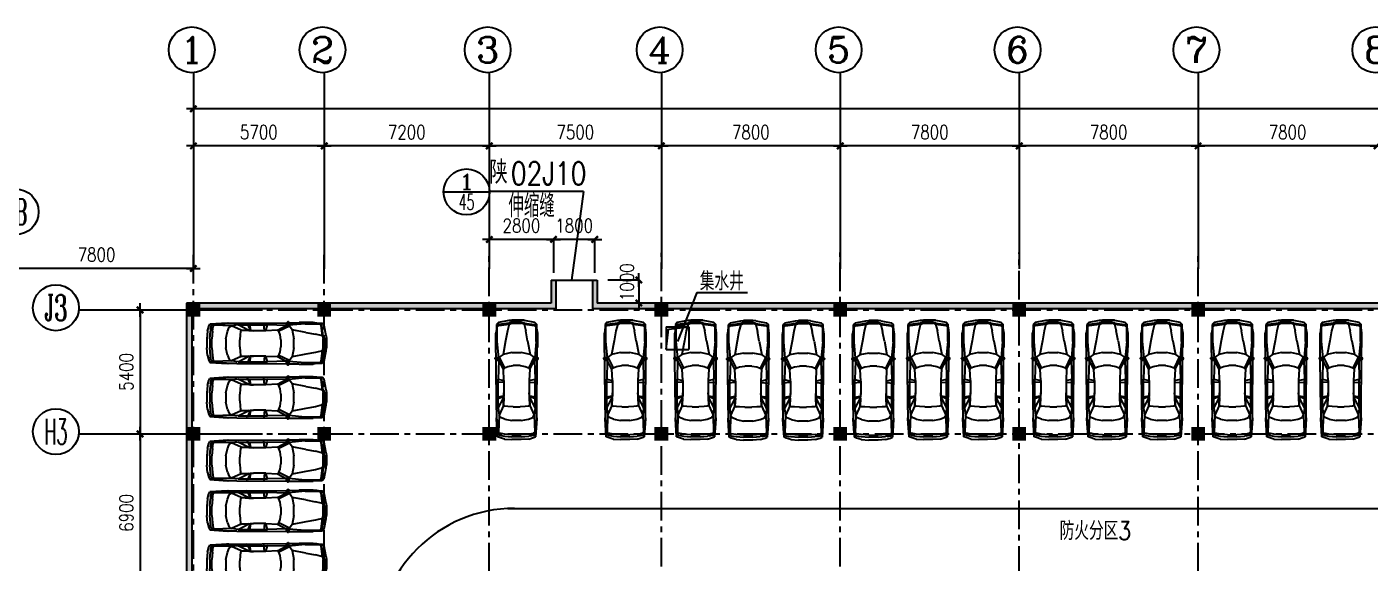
# Model space of a CAD drawing. Extents: x -542930 to 249594, y -301235 to 84515.
# Drawn here: x -77334 to -18773, y -128694 to -105322 of the extents above; entities that cross this region are included whole.
import ezdxf
from ezdxf.enums import TextEntityAlignment as Align

# ---------------------------------------------------------------- set-up
doc = ezdxf.new("R2010")
doc.units = 0
doc.header["$LTSCALE"] = 1000
doc.header["$MEASUREMENT"] = 0
doc.linetypes.add('CENTER', pattern=[2, 1.25, -0.25, 0.25, -0.25])
doc.layers.get('0').update_dxf_attribs({"linetype": 'CONTINUOUS'})
doc.layers.get('DEFPOINTS').update_dxf_attribs({"linetype": 'CONTINUOUS'})
for name, color, linetype in [('A-CH-TEXT', 2, 'CONTINUOUS'), ('A-COLUMN', 5, 'CONTINUOUS'), ('A-FURN', 251, 'CONTINUOUS'), ('A-GRID', 1, 'CENTER'), ('A-STAIR', 3, 'CONTINUOUS'), ('AXIS', 3, 'CONTINUOUS'), ('AXIS_TEXT', 7, 'CONTINUOUS'), ('PUB_DIM', 3, 'CONTINUOUS'), ('PUB_TITLE', 4, 'CONTINUOUS'), ('WALL', 255, 'CONTINUOUS'), ('中文', 2, 'CONTINUOUS')]:
    doc.layers.add(name, color=color, linetype=linetype)
doc.styles.add('_HZTXT', font='txt.shx', dxfattribs={"width": 0.8, "bigfont": 'hztxt.shx'})
doc.styles.add('COMP', font='complex', dxfattribs={"bigfont": 'hztxt'})
doc.styles.add('COMPLEX', font='COMPLEX')
doc.styles.add('DIM_FONT', font='SIMPLEX.shx', dxfattribs={"width": 0.8})
doc.styles.add('HZXY', font='romans.shx', dxfattribs={"width": 0.8, "bigfont": 'hztxt.shx'})
doc.dimstyles.new('AXIS200', dxfattribs={"dimscale": 2, "dimtxt": 300, "dimasz": 1, "dimexe": 250, "dimexo": 300, "dimgap": 150, "dimtad": 1, "dimdec": 0, "dimdsep": 46, "dimtxsty": 'DIM_FONT', "dimblk": '_DIMX', "dimblk1": '_DIMX', "dimblk2": '_DIMX', "dimsah": 1, "dimcen": 5, "dimse1": 1, "dimse2": 1, "dimclrt": 7, "dimadec": 0, "dimazin": 0, "dimtfac": 1, "dimtdec": 0, "dimtix": 1, "dimtmove": 2, "dimatfit": 3, "dimldrblk": '_DIMX', "dimfxl": 1, "dimarcsym": 0})

# ---------------------------------------------------------------- blocks, each defined once
blk = doc.blocks.new('_AXISO')
blk.add_circle((0, 0), 0.5)
at = {"layer": 'AXIS_TEXT', "style": 'COMPLEX', "width": 1.041667}
blk.add_attdef('A', text='', height=0.56, dxfattribs=at).set_placement((-0.25, -0.28), (0.25, -0.28), align=Align.FIT)
blk = doc.blocks.new('_DIMX')
blk.add_line((-150, 0), (150, 0))
at = {"const_width": 50}
blk.add_lwpolyline([(-70, -70), (70, 70)], dxfattribs=at)
blk = doc.blocks.new('*D405')
at = {"layer": 'DEFPOINTS', "color": 0, "transparency": 16777216}
for p in [(-49673, -110510), (-49673, -114910), (-41873, -114910)]:
    blk.add_point(p, dxfattribs=at)
at = {"layer": 'PUB_DIM', "color": 0, "lineweight": -2, "transparency": 16777216}
blk.add_line((-41875, -110510), (-49671, -110510), dxfattribs=at)
at = {"layer": 'PUB_DIM', "color": 0, "lineweight": -2, "transparency": 16777216, "xscale": 2, "yscale": 2, "zscale": 2, "rotation": 180}
blk.add_blockref('_DIMX', (-49673, -110510), dxfattribs=at)
at = {"layer": 'PUB_DIM', "color": 0, "lineweight": -2, "transparency": 16777216, "xscale": 2, "yscale": 2, "zscale": 2}
blk.add_blockref('_DIMX', (-41873, -110510), dxfattribs=at)
at = {"layer": 'PUB_DIM', "color": 7, "transparency": 16777216, "insert": (-45773, -109910), "char_height": 600, "attachment_point": 5, "style": 'DIM_FONT'}
blk.add_mtext('7800', dxfattribs=at)
blk = doc.blocks.new('*D406')
at = {"layer": 'DEFPOINTS', "color": 0, "transparency": 16777216}
for p in [(-70073, -107895), (226927, -107895), (-70073, -108895)]:
    blk.add_point(p, dxfattribs=at)
at = {"layer": 'PUB_DIM', "color": 0, "lineweight": -2, "transparency": 16777216}
blk.add_line((226925, -108895), (-70071, -108895), dxfattribs=at)
at = {"layer": 'PUB_DIM', "color": 0, "lineweight": -2, "transparency": 16777216, "xscale": 2, "yscale": 2, "zscale": 2, "rotation": 180}
blk.add_blockref('_DIMX', (-70073, -108895), dxfattribs=at)
at = {"layer": 'PUB_DIM', "color": 0, "lineweight": -2, "transparency": 16777216, "xscale": 2, "yscale": 2, "zscale": 2}
blk.add_blockref('_DIMX', (226927, -108895), dxfattribs=at)
at = {"layer": 'PUB_DIM', "color": 7, "transparency": 16777216, "insert": (70165, -108187), "char_height": 600, "attachment_point": 5, "style": 'DIM_FONT'}
blk.add_mtext('297000', dxfattribs=at)
blk = doc.blocks.new('*D330')
at = {"layer": 'DEFPOINTS', "color": 0, "transparency": 16777216}
for p in [(-77876, -115854), (-77876, -116854), (-70073, -116854)]:
    blk.add_point(p, dxfattribs=at)
at = {"layer": 'PUB_DIM', "color": 0, "lineweight": -2, "transparency": 16777216}
blk.add_line((-70075, -115854), (-77874, -115854), dxfattribs=at)
at = {"layer": 'PUB_DIM', "color": 0, "lineweight": -2, "transparency": 16777216, "xscale": 2, "yscale": 2, "zscale": 2, "rotation": 180}
blk.add_blockref('_DIMX', (-77876, -115854), dxfattribs=at)
at = {"layer": 'PUB_DIM', "color": 0, "lineweight": -2, "transparency": 16777216, "xscale": 2, "yscale": 2, "zscale": 2}
blk.add_blockref('_DIMX', (-70073, -115854), dxfattribs=at)
at = {"layer": 'PUB_DIM', "color": 7, "transparency": 16777216, "insert": (-74296, -115247), "char_height": 600, "attachment_point": 5, "style": 'DIM_FONT'}
blk.add_mtext('7800', dxfattribs=at)
blk = doc.blocks.new('*D332')
at = {"layer": 'DEFPOINTS', "color": 0, "transparency": 16777216}
for p in [(-49655, -116357), (-50655, -117357), (-49655, -117357)]:
    blk.add_point(p, dxfattribs=at)
at = {"layer": 'PUB_DIM', "color": 0, "lineweight": -2, "transparency": 16777216}
blk.add_line((-50655, -116359), (-50655, -117355), dxfattribs=at)
at = {"layer": 'PUB_DIM', "color": 0, "lineweight": -2, "transparency": 16777216, "xscale": 2, "yscale": 2, "zscale": 2}
for p, rotation in [((-50655, -116357), 90), ((-50655, -117357), 270)]:
    blk.add_blockref('_DIMX', p, dxfattribs=dict(at, rotation=rotation))
at = {"layer": 'PUB_DIM', "color": 7, "transparency": 16777216, "insert": (-51169, -116452), "char_height": 600, "attachment_point": 5, "rotation": 90, "style": 'DIM_FONT'}
blk.add_mtext('1000', dxfattribs=at)
blk = doc.blocks.new('*D370')
at = {"layer": 'DEFPOINTS', "color": 0, "transparency": 16777216}
for p in [(-67998, -123054), (-72398, -129954), (-67998, -129954)]:
    blk.add_point(p, dxfattribs=at)
at = {"layer": 'PUB_DIM', "color": 0, "lineweight": -2, "transparency": 16777216}
blk.add_line((-72398, -123056), (-72398, -129952), dxfattribs=at)
at = {"layer": 'PUB_DIM', "color": 0, "lineweight": -2, "transparency": 16777216, "xscale": 2, "yscale": 2, "zscale": 2}
for p, rotation in [((-72398, -123054), 90), ((-72398, -129954), 270)]:
    blk.add_blockref('_DIMX', p, dxfattribs=dict(at, rotation=rotation))
at = {"layer": 'PUB_DIM', "color": 7, "transparency": 16777216, "insert": (-72998, -126504), "char_height": 600, "attachment_point": 5, "rotation": 90, "style": 'DIM_FONT'}
blk.add_mtext('6900', dxfattribs=at)
blk = doc.blocks.new('*D371')
at = {"layer": 'DEFPOINTS', "color": 0, "transparency": 16777216}
for p in [(-67998, -117659), (-72398, -123059), (-67998, -123059)]:
    blk.add_point(p, dxfattribs=at)
at = {"layer": 'PUB_DIM', "color": 0, "lineweight": -2, "transparency": 16777216}
blk.add_line((-72398, -117661), (-72398, -123057), dxfattribs=at)
at = {"layer": 'PUB_DIM', "color": 0, "lineweight": -2, "transparency": 16777216, "xscale": 2, "yscale": 2, "zscale": 2}
for p, rotation in [((-72398, -117659), 90), ((-72398, -123059), 270)]:
    blk.add_blockref('_DIMX', p, dxfattribs=dict(at, rotation=rotation))
at = {"layer": 'PUB_DIM', "color": 7, "transparency": 16777216, "insert": (-72998, -120359), "char_height": 600, "attachment_point": 5, "rotation": 90, "style": 'DIM_FONT'}
blk.add_mtext('5400', dxfattribs=at)
blk = doc.blocks.new('M_F27')
for p, q in [((-2489, 522), (-2426, 736)), ((-2426, 736), (-2389, 824)), ((-2389, 824), (-1610, 874)), ((-2389, 824), (-1560, 874)), ((-2264, 812), (-2389, 824)), ((-2326, 736), (-2364, 522)), ((-2326, 736), (-2351, 596)), ((-2351, 594), (-2351, 596)), ((-2326, 736), (-2288, 811)), ((-2200, 786), (-2288, 811)), ((-2276, 522), (-2238, 736)), ((-2200, 786), (-2238, 736)), ((-1560, 874), (-2212, 815)), ((-2208, 815), (-2211, 814)), ((-1660, 862), (-2208, 815)), ((-1446, 761), (-2200, 786)), ((-1560, 874), (-1660, 862)), ((-1622, 510), (-1547, 698)), ((-1617, 869), (-1620, 866)), ((-1208, 874), (-1610, 874)), ((-1547, 698), (-1446, 761)), ((-1145, 799), (-1446, 761)), ((-1019, 572), (-1446, 761)), ((-1208, 874), (980, 889)), ((-1145, 799), (-682, 557)), ((-1145, 799), (124, 799)), ((-743, 849), (-793, 874)), ((-730, 799), (-743, 849)), ((-630, 555), (-730, 799)), ((-642, 799), (-605, 554)), ((-2, 547), (-27, 877)), ((124, 799), (61, 547)), ((941, 773), (124, 799)), ((564, 572), (941, 773)), ((1079, 748), (614, 522)), ((941, 773), (941, 874)), ((983, 777), (941, 773)), ((941, 773), (987, 765)), ((980, 902), (995, 790)), ((980, 790), (980, 898)), ((995, 790), (980, 790)), ((980, 790), (992, 746)), ((984, 905), (1020, 939)), ((992, 746), (1021, 747)), ((995, 790), (1022, 746)), ((1022, 748), (995, 790)), ((1021, 747), (1022, 748)), ((1053, 768), (1022, 746)), ((1036, 935), (1062, 857)), ((1036, 756), (1079, 748)), ((1051, 889), (1497, 893)), ((1057, 776), (1062, 857)), ((1770, 849), (1058, 784)), ((1204, 585), (1079, 748)), ((1506, 899), (2121, 899)), ((2461, 849), (1770, 849)), ((2272, 876), (2121, 899)), ((2272, 876), (2272, 874)), ((2437, 851), (2272, 876)), ((2511, 874), (2287, 874)), ((2398, 849), (2461, 773)), ((2437, 850), (2433, 851)), ((2498, 773), (2436, 849)), ((2511, 874), (2450, 850)), ((2461, 773), (2523, 321)), ((2561, 321), (2498, 773)), ((2599, 773), (2511, 874)), ((2599, 773), (2687, 321)), ((-2489, 522), (-2514, 196)), ((-2514, -206), (-2514, 196)), ((-2364, 522), (-2389, 196)), ((-2389, -206), (-2389, 196)), ((-2301, 196), (-2276, 522)), ((-2301, 196), (-2301, -206)), ((-1622, 510), (-1685, 196)), ((-1685, -206), (-1685, 196)), ((-1082, 145), (-1070, 371)), ((-1082, 145), (-1082, -156)), ((-1070, 371), (-1057, 510)), ((-1019, 572), (-1057, 510)), ((-680, 556), (-1019, 572)), ((-1019, 572), (-479, 547)), ((-680, 556), (-630, 555)), ((-605, 554), (-630, 555)), ((-479, 547), (-605, 554)), ((61, 547), (-479, 547)), ((61, 547), (564, 572)), ((564, 572), (614, 522)), ((614, 522), (677, 371)), ((677, 371), (714, 145)), ((714, -156), (714, 145)), ((1795, 472), (1204, 585)), ((1280, 196), (1204, 585)), ((1280, 196), (1280, -206)), ((2222, 397), (1795, 472)), ((2523, 321), (2222, 397)), ((2523, 321), (2586, 321)), ((2523, 321), (2561, 196)), ((2580, 196), (2542, 321)), ((2561, 196), (2561, -206)), ((2611, 196), (2574, 321)), ((2580, 321), (2618, 196)), ((2580, 196), (2580, -206)), ((2611, 196), (2611, -206)), ((2618, -206), (2618, 196)), ((2687, 321), (2699, 196)), ((2699, -206), (2699, 196)), ((-2489, -533), (-2514, -206)), ((-2489, -533), (-2426, -747)), ((-2389, -206), (-2364, -533)), ((-2326, -747), (-2364, -533)), ((-2276, -533), (-2301, -206)), ((-2276, -533), (-2238, -747)), ((-1685, -206), (-1622, -520)), ((-1622, -520), (-1547, -709)), ((-1019, -583), (-1446, -772)), ((-682, -568), (-1145, -809)), ((-1070, -382), (-1082, -156)), ((-1057, -520), (-1070, -382)), ((-1019, -583), (-1057, -520)), ((-479, -558), (-1019, -583)), ((-1019, -583), (-680, -567)), ((-730, -809), (-630, -566)), ((-680, -567), (-682, -568)), ((-680, -567), (-630, -566)), ((-605, -565), (-642, -809)), ((-630, -566), (-605, -565)), ((-605, -565), (-479, -558)), ((61, -558), (-479, -558)), ((-2, -558), (-27, -884)), ((61, -558), (124, -809)), ((564, -583), (61, -558)), ((614, -533), (564, -583)), ((564, -583), (941, -784)), ((677, -382), (614, -533)), ((1079, -759), (614, -533)), ((714, -156), (677, -382)), ((1204, -596), (1280, -206)), ((1795, -483), (1204, -596)), ((1795, -483), (2222, -407)), ((2523, -332), (2222, -407)), ((2523, -332), (2461, -784)), ((2561, -332), (2498, -784)), ((2523, -332), (2561, -206)), ((2586, -332), (2523, -332)), ((2580, -206), (2542, -332)), ((2618, -6), (2561, -6)), ((2574, -332), (2611, -206)), ((2618, -206), (2580, -332)), ((2687, -332), (2599, -784)), ((2687, -332), (2699, -206)), ((-2426, -747), (-2389, -835)), ((-2389, -835), (-2264, -823)), ((-1560, -885), (-2389, -835)), ((-1610, -885), (-2389, -835)), ((-2351, -607), (-2351, -605)), ((-2351, -607), (-2326, -747)), ((-2326, -747), (-2288, -822)), ((-2288, -822), (-2200, -797)), ((-2200, -797), (-2238, -747)), ((-2212, -826), (-1560, -885)), ((-2208, -826), (-2211, -825)), ((-1660, -872), (-2208, -826)), ((-1446, -772), (-2200, -797)), ((-1560, -885), (-1660, -872)), ((-1621, -877), (-1617, -880)), ((-1610, -885), (-1208, -885)), ((-1547, -709), (-1446, -772)), ((-1145, -809), (-1446, -772)), ((-1208, -885), (980, -900)), ((-1145, -809), (124, -809)), ((-743, -860), (-793, -885)), ((-743, -860), (-730, -809)), ((941, -784), (124, -809)), ((987, -776), (941, -784)), ((983, -788), (941, -784)), ((941, -885), (941, -784)), ((992, -757), (980, -800)), ((995, -800), (980, -800)), ((995, -800), (980, -913)), ((980, -909), (980, -800)), ((984, -916), (1020, -950)), ((992, -757), (1021, -758)), ((995, -800), (1022, -757)), ((1022, -758), (995, -800)), ((1021, -758), (1022, -758)), ((1022, -757), (1053, -779)), ((1036, -767), (1079, -759)), ((1036, -946), (1062, -867)), ((1051, -901), (1497, -904)), ((1057, -787), (1062, -867)), ((1770, -860), (1058, -795)), ((1204, -596), (1079, -759)), ((2121, -910), (1506, -910)), ((1770, -860), (2461, -860)), ((2121, -910), (2272, -887)), ((2270, -887), (2121, -910)), ((2437, -861), (2272, -887)), ((2272, -885), (2272, -887)), ((2285, -885), (2511, -885)), ((2398, -860), (2461, -784)), ((2436, -860), (2498, -784)), ((2437, -861), (2436, -860)), ((2450, -861), (2511, -885)), ((2599, -784), (2511, -885))]:
    blk.add_line(p, q)
for centre, start, end in [((990, 898), 132.96497, 179.74535), ((1027, 932), 18.15727, 132.96497), ((1047, 776), 305.15418, 356.86364), ((990, -909), 180.25465, 227.03503), ((1027, -942), 227.03503, 341.84273), ((1047, -787), 3.17983, 54.84582)]:
    blk.add_arc(centre, 10, start, end)
at = {"width": 0.8, "flags": 9}
for tag in ['XSIZE', 'YSIZE']:
    blk.add_attdef(tag, (0, 0), '', height=0.5, dxfattribs=at)
blk = doc.blocks.new('_FZH')
blk.add_solid([(-0.5, -0.5), (0.5, -0.5), (-0.5, 0.5), (0.5, 0.5)])
blk = doc.blocks.new('*D379')
at = {"layer": 'DEFPOINTS', "color": 0, "transparency": 16777216}
for p in [(-57173, -114585), (-57173, -115585), (-54373, -115585)]:
    blk.add_point(p, dxfattribs=at)
at = {"layer": 'PUB_DIM', "color": 0, "lineweight": -2, "transparency": 16777216}
blk.add_line((-54375, -114585), (-57171, -114585), dxfattribs=at)
at = {"layer": 'PUB_DIM', "color": 0, "lineweight": -2, "transparency": 16777216, "xscale": 2, "yscale": 2, "zscale": 2, "rotation": 180}
blk.add_blockref('_DIMX', (-57173, -114585), dxfattribs=at)
at = {"layer": 'PUB_DIM', "color": 0, "lineweight": -2, "transparency": 16777216, "xscale": 2, "yscale": 2, "zscale": 2}
blk.add_blockref('_DIMX', (-54373, -114585), dxfattribs=at)
at = {"layer": 'PUB_DIM', "color": 7, "transparency": 16777216, "insert": (-55773, -113985), "char_height": 600, "attachment_point": 5, "style": 'DIM_FONT'}
blk.add_mtext('2800', dxfattribs=at)
blk = doc.blocks.new('*D380')
at = {"layer": 'DEFPOINTS', "color": 0, "transparency": 16777216}
for p in [(-57173, -110510), (-57173, -114910), (-49673, -114910)]:
    blk.add_point(p, dxfattribs=at)
at = {"layer": 'PUB_DIM', "color": 0, "lineweight": -2, "transparency": 16777216}
blk.add_line((-49675, -110510), (-57171, -110510), dxfattribs=at)
at = {"layer": 'PUB_DIM', "color": 0, "lineweight": -2, "transparency": 16777216, "xscale": 2, "yscale": 2, "zscale": 2, "rotation": 180}
blk.add_blockref('_DIMX', (-57173, -110510), dxfattribs=at)
at = {"layer": 'PUB_DIM', "color": 0, "lineweight": -2, "transparency": 16777216, "xscale": 2, "yscale": 2, "zscale": 2}
blk.add_blockref('_DIMX', (-49673, -110510), dxfattribs=at)
at = {"layer": 'PUB_DIM', "color": 7, "transparency": 16777216, "insert": (-53423, -109910), "char_height": 600, "attachment_point": 5, "style": 'DIM_FONT'}
blk.add_mtext('7500', dxfattribs=at)
blk = doc.blocks.new('*D381')
at = {"layer": 'DEFPOINTS', "color": 0, "transparency": 16777216}
for p in [(-64373, -110510), (-64373, -114910), (-57173, -114910)]:
    blk.add_point(p, dxfattribs=at)
at = {"layer": 'PUB_DIM', "color": 0, "lineweight": -2, "transparency": 16777216}
blk.add_line((-57175, -110510), (-64371, -110510), dxfattribs=at)
at = {"layer": 'PUB_DIM', "color": 0, "lineweight": -2, "transparency": 16777216, "xscale": 2, "yscale": 2, "zscale": 2, "rotation": 180}
blk.add_blockref('_DIMX', (-64373, -110510), dxfattribs=at)
at = {"layer": 'PUB_DIM', "color": 0, "lineweight": -2, "transparency": 16777216, "xscale": 2, "yscale": 2, "zscale": 2}
blk.add_blockref('_DIMX', (-57173, -110510), dxfattribs=at)
at = {"layer": 'PUB_DIM', "color": 7, "transparency": 16777216, "insert": (-60773, -109910), "char_height": 600, "attachment_point": 5, "style": 'DIM_FONT'}
blk.add_mtext('7200', dxfattribs=at)
blk = doc.blocks.new('*D382')
at = {"layer": 'DEFPOINTS', "color": 0, "transparency": 16777216}
for p in [(-70073, -110510), (-70073, -114910), (-64373, -114910)]:
    blk.add_point(p, dxfattribs=at)
at = {"layer": 'PUB_DIM', "color": 0, "lineweight": -2, "transparency": 16777216}
blk.add_line((-64375, -110510), (-70071, -110510), dxfattribs=at)
at = {"layer": 'PUB_DIM', "color": 0, "lineweight": -2, "transparency": 16777216, "xscale": 2, "yscale": 2, "zscale": 2, "rotation": 180}
blk.add_blockref('_DIMX', (-70073, -110510), dxfattribs=at)
at = {"layer": 'PUB_DIM', "color": 0, "lineweight": -2, "transparency": 16777216, "xscale": 2, "yscale": 2, "zscale": 2}
blk.add_blockref('_DIMX', (-64373, -110510), dxfattribs=at)
at = {"layer": 'PUB_DIM', "color": 7, "transparency": 16777216, "insert": (-67223, -109910), "char_height": 600, "attachment_point": 5, "style": 'DIM_FONT'}
blk.add_mtext('5700', dxfattribs=at)
blk = doc.blocks.new('*D383')
at = {"layer": 'DEFPOINTS', "color": 0, "transparency": 16777216}
for p in [(-54373, -114585), (-54373, -115585), (-52573, -115585)]:
    blk.add_point(p, dxfattribs=at)
at = {"layer": 'PUB_DIM', "color": 0, "lineweight": -2, "transparency": 16777216}
blk.add_line((-52575, -114585), (-54371, -114585), dxfattribs=at)
at = {"layer": 'PUB_DIM', "color": 0, "lineweight": -2, "transparency": 16777216, "xscale": 2, "yscale": 2, "zscale": 2, "rotation": 180}
blk.add_blockref('_DIMX', (-54373, -114585), dxfattribs=at)
at = {"layer": 'PUB_DIM', "color": 0, "lineweight": -2, "transparency": 16777216, "xscale": 2, "yscale": 2, "zscale": 2}
blk.add_blockref('_DIMX', (-52573, -114585), dxfattribs=at)
at = {"layer": 'PUB_DIM', "color": 7, "transparency": 16777216, "insert": (-53473, -113983), "char_height": 600, "attachment_point": 5, "style": 'DIM_FONT'}
blk.add_mtext('1800', dxfattribs=at)
blk = doc.blocks.new('*D423')
at = {"layer": 'DEFPOINTS', "color": 0, "transparency": 16777216}
for p in [(-34073, -110510), (-34073, -114910), (-26273, -114910)]:
    blk.add_point(p, dxfattribs=at)
at = {"layer": 'PUB_DIM', "color": 0, "lineweight": -2, "transparency": 16777216}
blk.add_line((-26275, -110510), (-34071, -110510), dxfattribs=at)
at = {"layer": 'PUB_DIM', "color": 0, "lineweight": -2, "transparency": 16777216, "xscale": 2, "yscale": 2, "zscale": 2, "rotation": 180}
blk.add_blockref('_DIMX', (-34073, -110510), dxfattribs=at)
at = {"layer": 'PUB_DIM', "color": 0, "lineweight": -2, "transparency": 16777216, "xscale": 2, "yscale": 2, "zscale": 2}
blk.add_blockref('_DIMX', (-26273, -110510), dxfattribs=at)
at = {"layer": 'PUB_DIM', "color": 7, "transparency": 16777216, "insert": (-30173, -109910), "char_height": 600, "attachment_point": 5, "style": 'DIM_FONT'}
blk.add_mtext('7800', dxfattribs=at)
blk = doc.blocks.new('*D424')
at = {"layer": 'DEFPOINTS', "color": 0, "transparency": 16777216}
for p in [(-41873, -110510), (-41873, -114910), (-34073, -114910)]:
    blk.add_point(p, dxfattribs=at)
at = {"layer": 'PUB_DIM', "color": 0, "lineweight": -2, "transparency": 16777216}
blk.add_line((-34075, -110510), (-41871, -110510), dxfattribs=at)
at = {"layer": 'PUB_DIM', "color": 0, "lineweight": -2, "transparency": 16777216, "xscale": 2, "yscale": 2, "zscale": 2, "rotation": 180}
blk.add_blockref('_DIMX', (-41873, -110510), dxfattribs=at)
at = {"layer": 'PUB_DIM', "color": 0, "lineweight": -2, "transparency": 16777216, "xscale": 2, "yscale": 2, "zscale": 2}
blk.add_blockref('_DIMX', (-34073, -110510), dxfattribs=at)
at = {"layer": 'PUB_DIM', "color": 7, "transparency": 16777216, "insert": (-37973, -109910), "char_height": 600, "attachment_point": 5, "style": 'DIM_FONT'}
blk.add_mtext('7800', dxfattribs=at)
blk = doc.blocks.new('*D425')
at = {"layer": 'DEFPOINTS', "color": 0, "transparency": 16777216}
for p in [(-26273, -110510), (-26273, -114910), (-18473, -114910)]:
    blk.add_point(p, dxfattribs=at)
at = {"layer": 'PUB_DIM', "color": 0, "lineweight": -2, "transparency": 16777216}
blk.add_line((-18475, -110510), (-26271, -110510), dxfattribs=at)
at = {"layer": 'PUB_DIM', "color": 0, "lineweight": -2, "transparency": 16777216, "xscale": 2, "yscale": 2, "zscale": 2, "rotation": 180}
blk.add_blockref('_DIMX', (-26273, -110510), dxfattribs=at)
at = {"layer": 'PUB_DIM', "color": 0, "lineweight": -2, "transparency": 16777216, "xscale": 2, "yscale": 2, "zscale": 2}
blk.add_blockref('_DIMX', (-18473, -110510), dxfattribs=at)
at = {"layer": 'PUB_DIM', "color": 7, "transparency": 16777216, "insert": (-22373, -109910), "char_height": 600, "attachment_point": 5, "style": 'DIM_FONT'}
blk.add_mtext('7800', dxfattribs=at)

msp = doc.modelspace()

# ---------------------------------------------------------------- hatches: boundary and pattern name
at = {"layer": 'PUB_DIM'}
h = msp.add_hatch(color=256, dxfattribs=at)
h.paths.add_polyline_path([(-70072.705, -117358.951), (-70072.705, -117608.951), (-64372.705, -117608.951), (-64372.705, -117358.951)])
h.paths.add_polyline_path([(-64372.705, -117358.951), (-64372.705, -117608.951), (-57172.705, -117608.951), (-57172.705, -117358.951)])
h.paths.add_polyline_path([(-54272.705, -117608.951), (-54272.705, -116358.951), (-54472.705, -116358.951), (-54472.705, -117358.951), (-57172.705, -117358.951), (-57172.705, -117608.951)])
h = msp.add_hatch(color=256, dxfattribs=at)
h.paths.add_polyline_path([(-52472.705, -116358.951), (-52672.705, -116358.951), (-52672.705, -117608.951), (-49672.705, -117608.951), (-49672.705, -117358.951), (-52472.705, -117358.951)])
h.paths.add_polyline_path([(-49672.705, -117358.951), (-49672.705, -117608.951), (-48409.571, -117608.951), (-48310.826, -117358.951)])
h.paths.add_polyline_path([(-48310.826, -117358.951), (-48409.571, -117608.951), (-41872.705, -117608.951), (-41872.705, -117358.951)])
h.paths.add_polyline_path([(-34072.705, -117608.951), (-34072.705, -117358.951), (-41872.705, -117358.951), (-41872.705, -117608.951)])
h = msp.add_hatch(color=256, dxfattribs=at)
h.paths.add_polyline_path([(-70122.705, -129958.951), (-70372.705, -129958.951), (-70372.705, -134558.339), (-70122.705, -134253.428)])
h.paths.add_polyline_path([(-70122.705, -123058.951), (-70372.705, -123058.951), (-70372.705, -129958.951), (-70122.705, -129958.951)])
h.paths.add_polyline_path([(-70122.705, -117658.951), (-70372.705, -117658.951), (-70372.705, -123058.951), (-70122.705, -123058.951)])
h = msp.add_hatch(color=256, dxfattribs=at)
h.paths.add_polyline_path([(-34072.705, -117358.951), (-34072.705, -117658.951), (-26272.705, -117658.951), (-26272.705, -117358.951)])
h.paths.add_polyline_path([(-18472.705, -117608.951), (-18472.705, -117358.951), (-26272.705, -117358.951), (-26272.705, -117658.951), (-26147.513, -117658.951), (-26147.513, -117608.951)])
h.paths.add_polyline_path([(-11204.102, -117608.951), (-11098.352, -117358.951), (-18472.705, -117358.951), (-18472.705, -117608.951)])

# ---------------------------------------------------------------- linework, layer by layer
for p, q in [((-59163.921, -112516.376), (-57163.921, -112516.376)), ((-54376.706, -114585.319), (-54376.706, -116046.535)), ((-52580.706, -114581.319), (-52580.706, -116042.535)), ((-50655.328, -116358.951), (-52012.289, -116358.951))]:
    msp.add_line(p, q)
msp.add_circle((-58163.921, -112516.376), 1000)
at = {"layer": 'A-GRID'}
for p, q in [((-70072.705, -164508.456), (-70072.705, -115170.663)), ((-64372.705, -164508.456), (-64372.705, -115170.663)), ((-57172.705, -159058.951), (-57172.705, -115168.301)), ((-49672.705, -158841.59), (-49672.705, -115168.301)), ((-41872.705, -158841.59), (-41872.705, -115155.526)), ((-34072.705, -159208.708), (-34072.705, -115155.526)), ((-26272.705, -159058.951), (-26272.705, -115162.412)), ((-70372.705, -117658.951), (229916.059, -117658.951)), ((-70372.705, -123058.951), (229916.059, -123058.951))]:
    msp.add_line(p, q, dxfattribs=at)
at = {"layer": 'A-STAIR'}
msp.add_line((-56370.682, -126309.09), (212301.177, -126308.938), dxfattribs=at)
msp.add_arc((-56071.714, -132309.09), 6000, 90, 180, dxfattribs=at)
at = {"layer": 'AXIS'}
for p, q in [((-70072.705, -107319.699), (-70072.705, -115862.44)), ((-75058.019, -117658.951), (-67058.019, -117658.951)), ((-75058.019, -123058.951), (-67058.019, -123058.951))]:
    msp.add_line(p, q, dxfattribs=at)
at = {"layer": 'PUB_DIM'}
for p, q in [((-64372.705, -107319.699), (-64372.705, -115862.44)), ((-57172.705, -107319.699), (-57172.705, -115862.44)), ((-49672.705, -107319.699), (-49672.705, -115862.44)), ((-41872.705, -107319.699), (-41872.705, -115862.44)), ((-34072.705, -107319.699), (-34072.705, -115862.44)), ((-26272.705, -107319.699), (-26272.705, -115862.44)), ((-53065.883, -112489.983), (-57167.427, -112489.983)), ((-53065.883, -112489.983), (-53586.092, -116358.951))]:
    msp.add_line(p, q, dxfattribs=at)
at = {"layer": 'PUB_TITLE'}
for p, q in [((-48129.112, -116898.893), (-48973.459, -119036.586)), ((-48129.112, -116898.893), (-45916.709, -116898.893)), ((-49469.92, -118390.492), (-48469.92, -118390.492)), ((-49469.92, -118390.492), (-49469.92, -119390.492)), ((-49469.92, -119390.492), (-49362.515, -118496.716)), ((-49362.515, -118496.716), (-48469.92, -118390.492)), ((-48469.92, -118390.492), (-48469.92, -119390.492)), ((-49469.92, -119390.492), (-48469.92, -119390.492))]:
    msp.add_line(p, q, dxfattribs=at)
at = {"layer": 'WALL', "color": 54}
for p, q in [((-54472.705, -116358.951), (-54472.705, -117358.951)), ((-54472.705, -116358.951), (-52472.705, -116358.951)), ((-54272.705, -116358.951), (-54272.705, -117608.951)), ((-52672.705, -116358.951), (-52672.705, -117608.951)), ((-52472.705, -116358.951), (-52472.705, -117358.951)), ((-70372.705, -117358.951), (-70372.705, -135408.951)), ((-54472.705, -117358.951), (-70372.705, -117358.951)), ((-54272.705, -117608.951), (-70122.705, -117608.951)), ((-70122.705, -135658.951), (-70122.705, -117608.951)), ((-26397.513, -117608.951), (-52672.705, -117608.951)), ((7844.701, -117358.951), (-52472.705, -117358.951)), ((8044.701, -117608.951), (-26147.513, -117608.951)), ((-26397.513, -123058.951), (-26147.513, -123058.951))]:
    msp.add_line(p, q, dxfattribs=at)

# ---------------------------------------------------------------- block references
at = {"layer": 'A-COLUMN', "xscale": 600, "yscale": 600, "zscale": 599.9999999999989}
for p in [(-70072.705, -117658.951), (-64372.705, -117658.951), (-57172.705, -117658.951), (-49672.705, -117658.951), (-41872.705, -117658.951), (-34072.705, -117658.951), (-26272.705, -117658.951), (-70072.705, -123058.951), (-64372.705, -123058.951), (-57172.705, -123058.951), (-49672.705, -123058.951), (-41872.705, -123058.951), (-34072.705, -123058.951), (-26272.705, -123058.951)]:
    msp.add_blockref('_FZH', p, dxfattribs=at)
at = {"layer": 'A-FURN', "color": 251, "xscale": -1, "rotation": 180}
for p in [(-66970.03, -119121.27), (-66970.03, -121481.151), (-66970.03, -124226.651), (-66970.03, -126422.795), (-66970.03, -128745.46)]:
    msp.add_blockref('M_F27', p, dxfattribs=at)
at = {"layer": 'A-FURN', "color": 251, "rotation": 90}
for p in [(-55989.051, -120798.002), (-51254.92, -120798.002), (-48189.051, -120798.002), (-45891.124, -120818.005), (-43499.294, -120818.005), (-40433.426, -120818.005), (-38046.75, -120798.002), (-35654.92, -120798.002), (-32589.051, -120798.002), (-30246.75, -120798.002), (-27854.92, -120798.002), (-24789.051, -120798.002), (-22446.75, -120798.002), (-20054.92, -120798.002)]:
    msp.add_blockref('M_F27', p, dxfattribs=at)
at = {"layer": 'AXIS'}
ref = msp.add_blockref('_AXISO', (-70144.078, -106322.249), dxfattribs=dict(at, xscale=2000, yscale=2000, zscale=2000))
ref.add_attrib('A', '1', dxfattribs={"layer": 'AXIS_TEXT', "height": 1120, "style": 'COMPLEX', "width": 2.083333}).set_placement((-70644.078, -106882.249), (-69644.078, -106882.249), align=Align.FIT)
ref = msp.add_blockref('_AXISO', (-64444.078, -106322.249), dxfattribs=dict(at, xscale=2000, yscale=2000, zscale=2000))
ref.add_attrib('A', '2', dxfattribs={"layer": 'AXIS_TEXT', "height": 1120, "style": 'COMPLEX', "width": 1.339286}).set_placement((-64944.078, -106882.249), (-63944.078, -106882.249), align=Align.FIT)
ref = msp.add_blockref('_AXISO', (-57244.078, -106322.249), dxfattribs=dict(at, xscale=2000, yscale=2000, zscale=2000))
ref.add_attrib('A', '3', dxfattribs={"layer": 'AXIS_TEXT', "height": 1120, "style": 'COMPLEX', "width": 1.339286}).set_placement((-57744.078, -106882.249), (-56744.078, -106882.249), align=Align.FIT)
ref = msp.add_blockref('_AXISO', (-49744.078, -106322.249), dxfattribs=dict(at, xscale=2000, yscale=2000, zscale=2000))
ref.add_attrib('A', '4', dxfattribs={"layer": 'AXIS_TEXT', "height": 1120, "style": 'COMPLEX', "width": 1.171875}).set_placement((-50244.078, -106882.249), (-49244.078, -106882.249), align=Align.FIT)
ref = msp.add_blockref('_AXISO', (-41944.078, -106322.249), dxfattribs=dict(at, xscale=2000, yscale=2000, zscale=2000))
ref.add_attrib('A', '5', dxfattribs={"layer": 'AXIS_TEXT', "height": 1120, "style": 'COMPLEX', "width": 1.339286}).set_placement((-42444.078, -106882.249), (-41444.078, -106882.249), align=Align.FIT)
ref = msp.add_blockref('_AXISO', (-34144.078, -106322.249), dxfattribs=dict(at, xscale=2000, yscale=2000, zscale=2000))
ref.add_attrib('A', '6', dxfattribs={"layer": 'AXIS_TEXT', "height": 1120, "style": 'COMPLEX', "width": 1.339286}).set_placement((-34644.078, -106882.249), (-33644.078, -106882.249), align=Align.FIT)
ref = msp.add_blockref('_AXISO', (-26344.078, -106322.249), dxfattribs=dict(at, xscale=2000, yscale=2000, zscale=2000))
ref.add_attrib('A', '7', dxfattribs={"layer": 'AXIS_TEXT', "height": 1120, "style": 'COMPLEX', "width": 1.339286}).set_placement((-26844.078, -106882.249), (-25844.078, -106882.249), align=Align.FIT)
ref = msp.add_blockref('_AXISO', (-18544.078, -106322.249), dxfattribs=dict(at, xscale=2000, yscale=2000, zscale=2000))
ref.add_attrib('A', '8', dxfattribs={"layer": 'AXIS_TEXT', "height": 1120, "style": 'COMPLEX', "width": 1.339286}).set_placement((-19044.078, -106882.249), (-18044.078, -106882.249), align=Align.FIT)
ref = msp.add_blockref('_AXISO', (-77826.803, -113383.919), dxfattribs=dict(at, xscale=2000, yscale=2000, zscale=2000))
ref.add_attrib('A', '5B', dxfattribs={"layer": 'AXIS_TEXT', "height": 1120, "style": 'COMPLEX', "width": 0.506757}).set_placement((-78326.803, -113943.919), (-77326.803, -113943.919), align=Align.FIT)
ref = msp.add_blockref('_AXISO', (-76067.709, -117564.328), dxfattribs=dict(at, xscale=2000, yscale=2000, zscale=2000))
ref.add_attrib('A', 'J3', dxfattribs={"layer": 'AXIS_TEXT', "height": 1120, "style": 'COMPLEX', "width": 0.646552}).set_placement((-76567.709, -118124.328), (-75567.709, -118124.328), align=Align.FIT)
ref = msp.add_blockref('_AXISO', (-76067.709, -122964.328), dxfattribs=dict(at, xscale=2000, yscale=2000, zscale=2000))
ref.add_attrib('A', 'H3', dxfattribs={"layer": 'AXIS_TEXT', "height": 1120, "style": 'COMPLEX', "width": 0.493421}).set_placement((-76567.709, -123524.328), (-75567.709, -123524.328), align=Align.FIT)

# ---------------------------------------------------------------- texts
at = {"style": 'COMP'}
for tag, text, width, p, p2 in [('1', '1', 2.333333, (-58503.921, -112416.376), (-57823.921, -112416.376)), ('45', '-', 0.6, (-58503.921, -113296.376), (-57823.921, -113296.376))]:
    msp.add_attdef(tag, text=text, height=680, dxfattribs=dict(at, width=width)).set_placement(p, p2, align=Align.FIT)
at = {"layer": 'A-CH-TEXT', "color": 7, "style": 'HZXY', "width": 0.8}
for s, p in [('集水井', (-47999.372, -116810.104)), ('防火分区3', (-32309.512, -127683.637))]:
    msp.add_text(s, height=800, dxfattribs=at).set_placement(p)
at = {"layer": '中文', "style": '_HZTXT', "width": 0.8}
for s, p in [('陕', (-57172.197, -112156.213)), ('02J10', (-56232.924, -112210.265))]:
    msp.add_text(s, height=1000, dxfattribs=at).set_placement(p)
at = {"layer": '中文', "style": '_HZTXT', "width": 0.681567}
msp.add_text('伸缩缝', height=1000, dxfattribs=at).set_placement((-56336.315, -113620.326), (-54323.815, -113620.326), align=Align.FIT)

# ---------------------------------------------------------------- dimensions: what is measured, and where the dimension line sits
at = {"layer": 'PUB_DIM'}
for base, p1, p2, angle, picture, middle in [((-70072.707, -108894.904), (226927.293, -107894.904), (-70072.707, -107894.904), 180, '*D406', (70165.337, -108187.343)), ((-54372.706, -114585.319), (-52572.706, -115585.319), (-54372.706, -115585.319), 180, '*D383', (-53472.706, -113982.887)), ((-50655.328, -117356.951), (-49655.328, -116356.951), (-49655.328, -117356.951), 270, '*D332', (-51169.126, -116452.025))]:
    dim = msp.add_linear_dim(base=base, p1=p1, p2=p2, angle=angle, dimstyle='AXIS200', dxfattribs=at)
    dim.commit()
    dim.dimension.update_dxf_attribs({"geometry": picture, "text_midpoint": middle, "dimtype": 161})
for base, p1, p2, picture, middle in [((-70072.705, -110509.937), (-64372.705, -114909.937), (-70072.705, -114909.937), '*D382', (-67222.705, -109909.937)), ((-64372.705, -110509.937), (-57172.705, -114909.937), (-64372.705, -114909.937), '*D381', (-60772.705, -109909.937)), ((-57172.705, -110509.937), (-49672.705, -114909.937), (-57172.705, -114909.937), '*D380', (-53422.705, -109909.937)), ((-49672.705, -110509.937), (-41872.705, -114909.937), (-49672.705, -114909.937), '*D405', (-45772.705, -109909.937)), ((-41872.705, -110509.937), (-34072.705, -114909.937), (-41872.705, -114909.937), '*D424', (-37972.705, -109909.937)), ((-34072.705, -110509.937), (-26272.705, -114909.937), (-34072.705, -114909.937), '*D423', (-30172.705, -109909.937)), ((-26272.705, -110509.937), (-18472.705, -114909.937), (-26272.705, -114909.937), '*D425', (-22372.705, -109909.937))]:
    dim = msp.add_linear_dim(base=base, p1=p1, p2=p2, dimstyle='AXIS200', dxfattribs=at)
    dim.commit()
    dim.dimension.update_dxf_attribs({"geometry": picture, "text_midpoint": middle})
dim = msp.add_aligned_dim(p1=(-54372.706, -115585.319), p2=(-57172.706, -115585.319), distance=-1000, dimstyle='AXIS200', dxfattribs=at)
dim.commit()
dim.dimension.update_dxf_attribs({"geometry": '*D379', "text_midpoint": (-55772.706, -113985.319)})
dim = msp.add_linear_dim(base=(-77875.855, -115854.273), p1=(-70072.705, -116854.273), p2=(-77875.855, -116854.273), angle=180, text='7800', dimstyle='AXIS200', dxfattribs=at)
dim.commit()
dim.dimension.update_dxf_attribs({"geometry": '*D330', "text_midpoint": (-74296.244, -115247.24), "dimtype": 161})
for base, p1, p2, picture, middle in [((-72398.201, -123058.951), (-67998.201, -117658.951), (-67998.201, -123058.951), '*D371', (-72998.201, -120358.951)), ((-72398.201, -129953.951), (-67998.201, -123053.951), (-67998.201, -129953.951), '*D370', (-72998.201, -126503.951))]:
    dim = msp.add_linear_dim(base=base, p1=p1, p2=p2, angle=90, dimstyle='AXIS200', dxfattribs=at)
    dim.commit()
    dim.dimension.update_dxf_attribs({"geometry": picture, "text_midpoint": middle})

doc.saveas('drawing.dxf')
